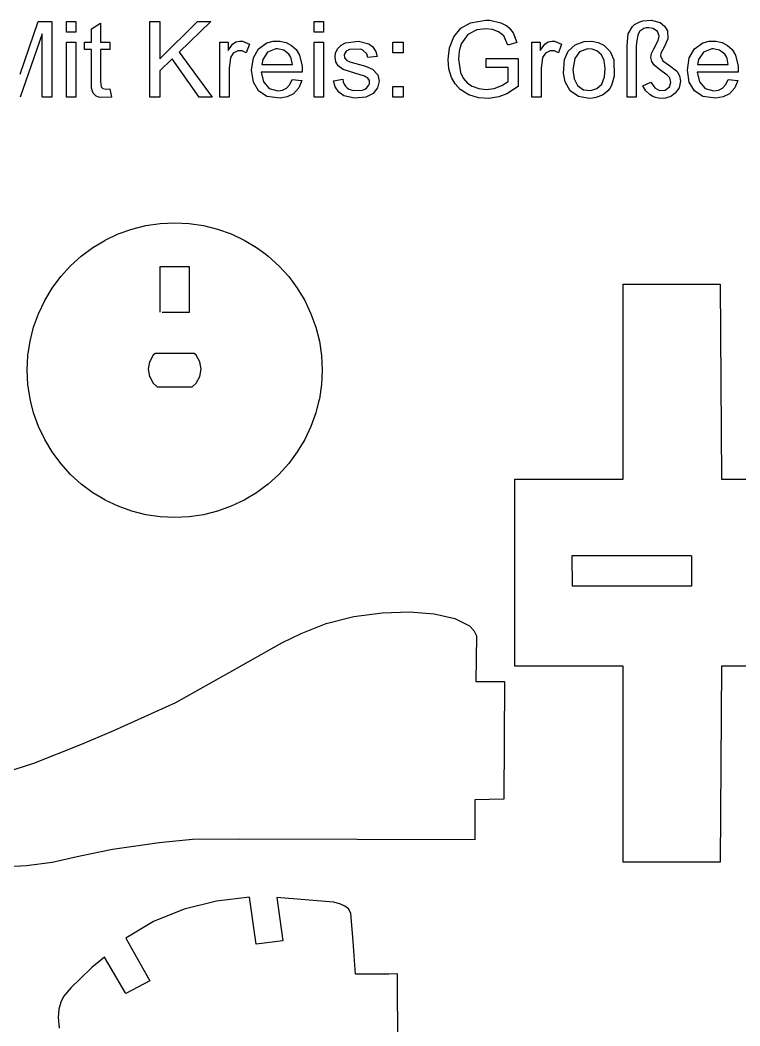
# Model space of a CAD drawing. Extents: x -193 to 193, y -107 to 107.
# Drawn here: x -93.6 to -22.7, y 6.7 to 105.7 of the extents above; entities that cross this region are included whole.
import ezdxf

# ---------------------------------------------------------------- set-up
doc = ezdxf.new("R2010")
doc.units = 0
doc.layers.add('MODELSKETCH_VISIBLE', color=7, linetype='CONTINUOUS')

msp = doc.modelspace()

# ---------------------------------------------------------------- linework, layer by layer
at = {"layer": 'MODELSKETCH_VISIBLE'}
for p, q in [((-93.561, 100.407), (-91.774, 105.595)), ((-91.774, 105.595), (-90.45, 105.595)), ((-90.45, 105.595), (-90.45, 98.139)), ((-89.001, 105.596), (-88.083, 105.596)), ((-89.001, 104.541), (-89.001, 105.596)), ((-88.083, 105.596), (-88.083, 104.541)), ((-86.547, 104.876), (-85.636, 105.426)), ((-85.636, 105.426), (-85.636, 103.538)), ((-80.805, 105.595), (-79.819, 105.595)), ((-80.805, 98.139), (-80.805, 105.595)), ((-79.819, 105.595), (-79.819, 101.898)), ((-79.819, 101.898), (-76.115, 105.595)), ((-74.777, 105.595), (-77.905, 102.572)), ((-76.115, 105.595), (-74.777, 105.595)), ((-64.629, 105.596), (-63.711, 105.596)), ((-64.629, 104.541), (-64.629, 105.596)), ((-63.711, 105.596), (-63.711, 104.541)), ((-50.166, 104.926), (-49.224, 105.465)), ((-49.224, 105.465), (-47.701, 105.722)), ((-47.701, 105.722), (-47.307, 105.706)), ((-47.307, 105.706), (-46.24, 105.459)), ((-46.24, 105.459), (-45.654, 105.146)), ((-45.654, 105.146), (-45.416, 104.951)), ((-33.689, 104.375), (-33.289, 105.098)), ((-33.289, 105.098), (-33.081, 105.28)), ((-33.081, 105.28), (-32.563, 105.56)), ((-32.563, 105.56), (-32.273, 105.651)), ((-32.273, 105.651), (-31.43, 105.716)), ((-31.43, 105.716), (-30.535, 105.475)), ((-30.535, 105.475), (-30.111, 105.139)), ((-30.111, 105.139), (-29.829, 104.678)), ((-91.4, 104.378), (-93.564, 98.139)), ((-91.4, 98.139), (-91.4, 104.378)), ((-88.083, 104.541), (-89.001, 104.541)), ((-86.547, 103.538), (-86.547, 104.876)), ((-63.711, 104.541), (-64.629, 104.541)), ((-51.292, 102.998), (-50.858, 104.092)), ((-50.858, 104.092), (-50.166, 104.926)), ((-49.498, 104.29), (-50.132, 103.392)), ((-48.606, 104.762), (-49.498, 104.29)), ((-47.695, 104.876), (-48.606, 104.762)), ((-47.054, 104.805), (-47.695, 104.876)), ((-46.451, 104.577), (-47.054, 104.805)), ((-45.957, 104.16), (-46.451, 104.577)), ((-45.54, 103.265), (-45.957, 104.16)), ((-45.416, 104.951), (-45.039, 104.479)), ((-45.039, 104.479), (-44.648, 103.509)), ((-33.816, 103.219), (-33.689, 104.375)), ((-32.765, 104.271), (-32.895, 103.447)), ((-32.553, 104.632), (-32.765, 104.271)), ((-32.371, 104.779), (-32.553, 104.632)), ((-32.159, 104.886), (-32.371, 104.779)), ((-31.925, 104.948), (-32.159, 104.886)), ((-31.664, 104.967), (-31.925, 104.948)), ((-31.248, 104.909), (-31.664, 104.967)), ((-30.802, 104.603), (-31.248, 104.909)), ((-30.649, 104.17), (-30.802, 104.603)), ((-30.668, 103.984), (-30.649, 104.17)), ((-29.829, 104.678), (-29.809, 103.864)), ((-89.001, 98.139), (-89.001, 103.538)), ((-89.001, 103.538), (-88.083, 103.538)), ((-88.083, 103.538), (-88.083, 98.139)), ((-87.218, 102.829), (-87.218, 103.538)), ((-87.218, 103.538), (-86.547, 103.538)), ((-85.636, 103.538), (-84.715, 103.538)), ((-84.715, 103.538), (-84.715, 102.829)), ((-73.912, 103.538), (-73.088, 103.538)), ((-73.912, 98.139), (-73.912, 103.538)), ((-73.088, 103.538), (-73.088, 102.722)), ((-73.088, 102.722), (-72.642, 103.363)), ((-72.642, 103.363), (-72.311, 103.585)), ((-72.311, 103.585), (-71.92, 103.662)), ((-71.92, 103.662), (-71.685, 103.643)), ((-71.685, 103.643), (-70.979, 103.366)), ((-70.979, 103.366), (-71.295, 102.516)), ((-70.092, 102.885), (-69.264, 103.473)), ((-69.264, 103.473), (-68.635, 103.636)), ((-68.635, 103.636), (-67.985, 103.649)), ((-67.985, 103.649), (-67.375, 103.52)), ((-67.375, 103.52), (-66.832, 103.236)), ((-66.832, 103.236), (-66.385, 102.818)), ((-64.629, 103.538), (-63.711, 103.538)), ((-64.629, 98.139), (-64.629, 103.538)), ((-63.711, 103.538), (-63.711, 98.139)), ((-62.299, 102.92), (-61.962, 103.27)), ((-61.962, 103.27), (-61.531, 103.496)), ((-61.531, 103.496), (-60.259, 103.649)), ((-60.259, 103.649), (-59.227, 103.379)), ((-59.227, 103.379), (-58.872, 103.132)), ((-58.872, 103.132), (-58.547, 102.617)), ((-56.879, 102.497), (-56.879, 103.539)), ((-56.879, 103.539), (-55.838, 103.539)), ((-55.838, 103.539), (-55.838, 102.497)), ((-50.132, 103.392), (-50.348, 102.656)), ((-44.648, 103.509), (-45.54, 103.265)), ((-43.186, 103.538), (-42.363, 103.538)), ((-43.186, 98.139), (-43.186, 103.538)), ((-42.363, 103.538), (-42.363, 102.722)), ((-42.363, 102.722), (-41.917, 103.363)), ((-41.917, 103.363), (-41.586, 103.585)), ((-41.586, 103.585), (-41.194, 103.662)), ((-41.194, 103.662), (-40.96, 103.643)), ((-40.96, 103.643), (-40.254, 103.366)), ((-40.254, 103.366), (-40.569, 102.516)), ((-39.613, 102.653), (-38.921, 103.3)), ((-38.921, 103.3), (-38.031, 103.623)), ((-38.031, 103.623), (-37.276, 103.649)), ((-37.276, 103.649), (-36.666, 103.527)), ((-36.666, 103.527), (-36.108, 103.252)), ((-36.108, 103.252), (-35.476, 102.622)), ((-33.816, 98.139), (-33.816, 103.219)), ((-32.895, 103.447), (-32.902, 103.177)), ((-32.902, 103.177), (-32.902, 98.139)), ((-31.189, 102.894), (-30.779, 103.649)), ((-30.779, 103.649), (-30.668, 103.984)), ((-30.174, 103.044), (-30.47, 102.474)), ((-29.809, 103.864), (-30.174, 103.044)), ((-27.18, 102.885), (-26.352, 103.473)), ((-26.352, 103.473), (-25.723, 103.636)), ((-25.723, 103.636), (-25.073, 103.649)), ((-25.073, 103.649), (-24.463, 103.52)), ((-24.463, 103.52), (-23.921, 103.236)), ((-23.921, 103.236), (-23.473, 102.818)), ((-86.547, 102.829), (-87.218, 102.829)), ((-86.547, 99.721), (-86.547, 102.829)), ((-84.715, 102.829), (-85.636, 102.829)), ((-85.636, 102.829), (-85.636, 99.668)), ((-77.905, 102.572), (-74.641, 98.139)), ((-72.844, 102.035), (-72.997, 100.967)), ((-72.573, 102.474), (-72.844, 102.035)), ((-72.112, 102.705), (-72.573, 102.474)), ((-71.687, 102.682), (-72.112, 102.705)), ((-71.295, 102.516), (-71.687, 102.682)), ((-70.595, 102.002), (-70.092, 102.885)), ((-69.2, 102.576), (-69.683, 101.849)), ((-68.391, 102.904), (-69.2, 102.576)), ((-68.238, 102.91), (-68.391, 102.904)), ((-67.609, 102.777), (-68.238, 102.91)), ((-67.102, 102.38), (-67.609, 102.777)), ((-66.975, 102.188), (-67.102, 102.38)), ((-66.875, 101.953), (-66.975, 102.188)), ((-66.385, 102.818), (-66.061, 102.285)), ((-66.061, 102.285), (-65.801, 101.175)), ((-62.556, 102.062), (-62.5, 102.507)), ((-62.47, 101.623), (-62.556, 102.062)), ((-62.5, 102.507), (-62.299, 102.92)), ((-61.461, 102.651), (-61.655, 102.347)), ((-61.655, 102.347), (-61.629, 102.014)), ((-61.629, 102.014), (-61.414, 101.758)), ((-61.147, 102.829), (-61.461, 102.651)), ((-60.027, 102.852), (-61.147, 102.829)), ((-59.835, 102.777), (-60.027, 102.852)), ((-59.438, 102.396), (-59.835, 102.777)), ((-59.321, 102.025), (-59.438, 102.396)), ((-58.426, 102.145), (-59.321, 102.025)), ((-58.547, 102.617), (-58.426, 102.145)), ((-55.838, 102.497), (-56.879, 102.497)), ((-51.434, 101.83), (-51.292, 102.998)), ((-50.348, 102.656), (-50.416, 101.892)), ((-42.119, 102.035), (-42.272, 100.967)), ((-41.848, 102.474), (-42.119, 102.035)), ((-41.386, 102.705), (-41.848, 102.474)), ((-40.961, 102.682), (-41.386, 102.705)), ((-40.569, 102.516), (-40.961, 102.682)), ((-39.964, 101.856), (-39.613, 102.653)), ((-38.477, 102.592), (-38.962, 101.93)), ((-37.715, 102.897), (-38.477, 102.592)), ((-37.236, 102.874), (-37.715, 102.897)), ((-36.787, 102.702), (-37.236, 102.874)), ((-36.342, 102.294), (-36.787, 102.702)), ((-36.075, 101.751), (-36.342, 102.294)), ((-35.476, 102.622), (-35.121, 101.804)), ((-31.472, 102.051), (-31.404, 102.451)), ((-31.374, 101.638), (-31.472, 102.051)), ((-31.404, 102.451), (-31.189, 102.894)), ((-30.47, 102.474), (-30.532, 102.191)), ((-30.532, 102.191), (-30.281, 101.726)), ((-27.684, 102.002), (-27.18, 102.885)), ((-26.288, 102.575), (-26.772, 101.849)), ((-25.48, 102.904), (-26.288, 102.575)), ((-25.327, 102.91), (-25.48, 102.904)), ((-24.697, 102.777), (-25.327, 102.91)), ((-24.191, 102.38), (-24.697, 102.777)), ((-24.064, 102.188), (-24.191, 102.38)), ((-23.963, 101.953), (-24.064, 102.188)), ((-23.473, 102.818), (-23.149, 102.285)), ((-23.149, 102.285), (-22.889, 101.175)), ((-78.598, 101.911), (-79.819, 100.723)), ((-75.943, 98.139), (-78.598, 101.911)), ((-70.771, 100.795), (-70.595, 102.002)), ((-69.683, 101.849), (-69.775, 101.358)), ((-69.775, 101.358), (-66.757, 101.358)), ((-66.757, 101.358), (-66.875, 101.953)), ((-65.801, 101.175), (-65.798, 100.606)), ((-62.241, 101.224), (-62.47, 101.623)), ((-61.766, 100.866), (-62.241, 101.224)), ((-61.414, 101.758), (-61.105, 101.615)), ((-61.105, 101.615), (-59.575, 101.179)), ((-59.575, 101.179), (-58.862, 100.899)), ((-51.35, 100.931), (-51.434, 101.83)), ((-50.416, 101.892), (-50.224, 100.58)), ((-47.695, 101.937), (-44.537, 101.944)), ((-47.695, 101.062), (-47.695, 101.937)), ((-45.504, 101.062), (-47.695, 101.062)), ((-45.504, 99.675), (-45.504, 101.062)), ((-44.537, 101.944), (-44.537, 99.177)), ((-40.069, 100.508), (-39.964, 101.856)), ((-38.962, 101.93), (-39.141, 100.84)), ((-35.959, 100.954), (-36.075, 101.751)), ((-35.121, 101.804), (-35.066, 100.196)), ((-31.127, 101.293), (-31.374, 101.638)), ((-30.607, 100.857), (-31.127, 101.293)), ((-30.281, 101.726), (-29.637, 101.267)), ((-29.637, 101.267), (-28.947, 100.723)), ((-27.859, 100.795), (-27.684, 102.002)), ((-26.772, 101.849), (-26.863, 101.358)), ((-26.863, 101.358), (-23.846, 101.358)), ((-23.846, 101.358), (-23.963, 101.953)), ((-22.889, 101.175), (-22.886, 100.606)), ((-79.819, 100.723), (-79.819, 98.139)), ((-72.997, 100.967), (-72.997, 98.139)), ((-70.595, 99.623), (-70.771, 100.795)), ((-65.798, 100.606), (-69.824, 100.606)), ((-69.824, 100.606), (-69.603, 99.655)), ((-60.61, 100.489), (-61.766, 100.866)), ((-59.653, 100.219), (-60.61, 100.489)), ((-59.315, 100.02), (-59.653, 100.219)), ((-58.862, 100.899), (-58.345, 100.342)), ((-58.345, 100.342), (-58.221, 99.703)), ((-51.083, 100.069), (-51.35, 100.931)), ((-50.725, 99.432), (-51.083, 100.069)), ((-50.224, 100.58), (-49.945, 100.001)), ((-42.272, 100.967), (-42.272, 98.139)), ((-39.906, 99.633), (-40.069, 100.508)), ((-39.141, 100.84), (-39.027, 99.932)), ((-36.309, 99.428), (-36.026, 100.15)), ((-36.026, 100.15), (-35.959, 100.954)), ((-35.066, 100.196), (-35.333, 99.275)), ((-29.851, 100.316), (-30.607, 100.857)), ((-29.585, 100.03), (-29.851, 100.316)), ((-29.495, 99.59), (-29.585, 100.03)), ((-28.947, 100.723), (-28.882, 100.651)), ((-28.882, 100.651), (-28.637, 100.225)), ((-28.637, 100.225), (-28.556, 99.724)), ((-27.684, 99.623), (-27.859, 100.795)), ((-22.886, 100.606), (-26.912, 100.606)), ((-26.912, 100.606), (-26.691, 99.655)), ((-86.518, 99.037), (-86.547, 99.721)), ((-85.636, 99.668), (-85.587, 99.167)), ((-85.587, 99.167), (-85.431, 98.988)), ((-70.09, 98.76), (-70.595, 99.623)), ((-69.603, 99.655), (-69.03, 99.002)), ((-67.334, 99.034), (-67.015, 99.376)), ((-67.015, 99.376), (-66.768, 99.877)), ((-66.768, 99.877), (-65.824, 99.76)), ((-66.128, 99.047), (-66.651, 98.474)), ((-65.824, 99.76), (-66.128, 99.047)), ((-62.709, 99.75), (-61.801, 99.893)), ((-62.537, 99.167), (-62.709, 99.75)), ((-62.2, 98.638), (-62.537, 99.167)), ((-61.801, 99.893), (-61.746, 99.636)), ((-61.746, 99.636), (-61.658, 99.411)), ((-61.658, 99.411), (-61.534, 99.219)), ((-61.534, 99.219), (-61.378, 99.06)), ((-61.378, 99.06), (-61.186, 98.933)), ((-59.468, 99.027), (-59.24, 99.304)), ((-59.181, 99.776), (-59.315, 100.02)), ((-59.24, 99.304), (-59.181, 99.46)), ((-59.181, 99.46), (-59.181, 99.776)), ((-58.374, 99.07), (-58.817, 98.503)), ((-58.221, 99.703), (-58.374, 99.07)), ((-56.879, 99.18), (-55.838, 99.18)), ((-56.879, 98.139), (-56.879, 99.18)), ((-55.838, 99.18), (-55.838, 98.139)), ((-50.23, 98.894), (-50.725, 99.432)), ((-49.945, 100.001), (-49.521, 99.519)), ((-49.521, 99.519), (-49.075, 99.226)), ((-49.075, 99.226), (-48.398, 98.982)), ((-46.89, 98.999), (-46.142, 99.275)), ((-46.142, 99.275), (-45.504, 99.675)), ((-44.537, 99.177), (-45.654, 98.467)), ((-39.401, 98.766), (-39.906, 99.633)), ((-39.027, 99.932), (-38.688, 99.284)), ((-38.688, 99.284), (-38.098, 98.867)), ((-36.771, 98.981), (-36.309, 99.428)), ((-35.333, 99.275), (-35.509, 98.995)), ((-32.26, 99.236), (-31.472, 99.603)), ((-31.961, 98.747), (-32.26, 99.236)), ((-31.472, 99.603), (-31.088, 99.057)), ((-31.088, 99.057), (-30.614, 98.786)), ((-30.07, 98.829), (-29.646, 99.167)), ((-29.646, 99.167), (-29.495, 99.59)), ((-28.689, 99.065), (-29.077, 98.516)), ((-28.556, 99.724), (-28.689, 99.065)), ((-27.178, 98.76), (-27.684, 99.623)), ((-26.691, 99.655), (-26.119, 99.002)), ((-24.422, 99.034), (-24.103, 99.376)), ((-24.103, 99.376), (-23.856, 99.877)), ((-23.856, 99.877), (-22.912, 99.76)), ((-23.217, 99.047), (-23.739, 98.474)), ((-22.912, 99.76), (-23.217, 99.047)), ((-90.45, 98.139), (-91.4, 98.139)), ((-88.083, 98.139), (-89.001, 98.139)), ((-86.368, 98.516), (-86.518, 99.037)), ((-86.083, 98.248), (-86.368, 98.516)), ((-85.717, 98.106), (-86.083, 98.248)), ((-84.581, 98.149), (-85.717, 98.106)), ((-85.431, 98.988), (-85.115, 98.923)), ((-85.115, 98.923), (-84.715, 98.959)), ((-84.715, 98.959), (-84.581, 98.149)), ((-79.819, 98.139), (-80.805, 98.139)), ((-74.641, 98.139), (-75.943, 98.139)), ((-72.997, 98.139), (-73.912, 98.139)), ((-69.261, 98.201), (-70.09, 98.76)), ((-67.969, 98.025), (-69.261, 98.201)), ((-69.03, 99.002), (-68.193, 98.77)), ((-68.193, 98.77), (-67.725, 98.835)), ((-67.276, 98.152), (-67.969, 98.025)), ((-67.725, 98.835), (-67.334, 99.034)), ((-66.651, 98.474), (-67.276, 98.152)), ((-63.711, 98.139), (-64.629, 98.139)), ((-61.697, 98.262), (-62.2, 98.638)), ((-60.656, 98.025), (-61.697, 98.262)), ((-61.186, 98.933), (-60.962, 98.842)), ((-60.962, 98.842), (-60.701, 98.786)), ((-60.701, 98.786), (-59.855, 98.832)), ((-59.52, 98.142), (-60.656, 98.025)), ((-59.855, 98.832), (-59.64, 98.913)), ((-59.64, 98.913), (-59.468, 99.027)), ((-58.817, 98.503), (-59.52, 98.142)), ((-55.838, 98.139), (-56.879, 98.139)), ((-49.379, 98.366), (-50.23, 98.894)), ((-48.42, 98.077), (-49.379, 98.366)), ((-47.418, 98.017), (-48.42, 98.077)), ((-48.398, 98.982), (-47.682, 98.9)), ((-47.682, 98.9), (-46.89, 98.999)), ((-46.425, 98.175), (-47.418, 98.017)), ((-45.654, 98.467), (-46.425, 98.175)), ((-42.272, 98.139), (-43.186, 98.139)), ((-38.575, 98.197), (-39.401, 98.766)), ((-37.549, 98.015), (-38.575, 98.197)), ((-38.098, 98.867), (-37.38, 98.777)), ((-37.38, 98.777), (-36.771, 98.981)), ((-36.869, 98.1), (-37.201, 98.038)), ((-36.244, 98.347), (-36.869, 98.1)), ((-35.964, 98.529), (-36.244, 98.347)), ((-35.717, 98.744), (-35.964, 98.529)), ((-35.509, 98.995), (-35.717, 98.744)), ((-32.902, 98.139), (-33.816, 98.139)), ((-31.537, 98.354), (-31.961, 98.747)), ((-31.287, 98.204), (-31.537, 98.354)), ((-31.013, 98.096), (-31.287, 98.204)), ((-30.724, 98.035), (-31.013, 98.096)), ((-30.614, 98.786), (-30.07, 98.829)), ((-29.513, 98.206), (-30.024, 98.044)), ((-29.077, 98.516), (-29.513, 98.206)), ((-26.349, 98.201), (-27.178, 98.76)), ((-25.057, 98.025), (-26.349, 98.201)), ((-26.119, 99.002), (-25.282, 98.77)), ((-25.282, 98.77), (-24.813, 98.835)), ((-24.365, 98.152), (-25.057, 98.025)), ((-24.813, 98.835), (-24.422, 99.034)), ((-23.739, 98.474), (-24.365, 98.152)), ((-37.201, 98.038), (-37.549, 98.015)), ((-30.414, 98.012), (-30.724, 98.035)), ((-30.024, 98.044), (-30.414, 98.012)), ((-82.555, 85.151), (-81.173, 85.497)), ((-81.173, 85.497), (-79.764, 85.706)), ((-79.764, 85.706), (-78.341, 85.776)), ((-78.341, 85.776), (-76.919, 85.706)), ((-76.919, 85.706), (-75.51, 85.497)), ((-75.51, 85.497), (-74.128, 85.151)), ((-85.184, 84.062), (-83.896, 84.671)), ((-83.896, 84.671), (-82.555, 85.151)), ((-74.128, 85.151), (-72.786, 84.671)), ((-72.786, 84.671), (-71.498, 84.062)), ((-87.55, 82.481), (-86.406, 83.33)), ((-86.406, 83.33), (-85.228, 84.036)), ((-85.228, 84.036), (-85.184, 84.062)), ((-71.498, 84.062), (-70.276, 83.33)), ((-70.276, 83.33), (-69.372, 82.659)), ((-88.606, 81.525), (-87.55, 82.481)), ((-69.372, 82.659), (-69.132, 82.481)), ((-69.132, 82.481), (-68.076, 81.525)), ((-89.562, 80.469), (-88.606, 81.525)), ((-76.889, 81.42), (-79.793, 81.42)), ((-79.793, 81.42), (-79.793, 80.002)), ((-76.889, 80.002), (-76.889, 81.42)), ((-68.076, 81.525), (-67.12, 80.469)), ((-90.411, 79.325), (-89.562, 80.469)), ((-67.12, 80.469), (-66.271, 79.325)), ((-91.143, 78.103), (-90.411, 79.325)), ((-79.793, 80.002), (-79.793, 76.969)), ((-76.889, 76.969), (-76.889, 80.002)), ((-66.271, 79.325), (-65.539, 78.103)), ((-34.203, 79.715), (-24.651, 79.72)), ((-34.203, 63.458), (-34.203, 79.715)), ((-24.651, 79.72), (-24.526, 60.506)), ((-91.752, 76.815), (-91.143, 78.103)), ((-65.539, 78.103), (-64.93, 76.815)), ((-92.232, 75.474), (-91.752, 76.815)), ((-79.589, 76.969), (-76.889, 76.969)), ((-64.93, 76.815), (-64.45, 75.474)), ((-92.579, 74.092), (-92.232, 75.474)), ((-64.45, 75.474), (-64.104, 74.092)), ((-92.788, 72.683), (-92.579, 74.092)), ((-64.104, 74.092), (-63.895, 72.683)), ((-92.857, 71.26), (-92.788, 72.683)), ((-80.455, 72.723), (-80.768, 72.173)), ((-80.252, 72.905), (-80.455, 72.723)), ((-77.419, 72.905), (-80.252, 72.905)), ((-77.252, 72.905), (-77.419, 72.905)), ((-76.43, 72.905), (-77.252, 72.905)), ((-76.227, 72.723), (-76.43, 72.905)), ((-75.855, 72.07), (-76.227, 72.723)), ((-63.895, 72.683), (-63.825, 71.26)), ((-80.827, 72.07), (-80.954, 71.347)), ((-80.954, 71.347), (-80.827, 70.623)), ((-80.768, 72.173), (-80.827, 72.07)), ((-75.728, 71.347), (-75.855, 72.07)), ((-75.855, 70.623), (-75.728, 71.347)), ((-92.788, 69.838), (-92.857, 71.26)), ((-80.827, 70.623), (-80.768, 70.521)), ((-80.768, 70.521), (-80.455, 69.971)), ((-76.227, 69.971), (-75.855, 70.623)), ((-63.825, 71.26), (-63.895, 69.837)), ((-92.579, 68.429), (-92.788, 69.838)), ((-80.455, 69.971), (-80.058, 69.615)), ((-80.058, 69.615), (-77.252, 69.615)), ((-77.252, 69.615), (-76.624, 69.615)), ((-76.624, 69.615), (-76.227, 69.971)), ((-63.895, 69.837), (-64.104, 68.428)), ((-92.503, 68.129), (-92.579, 68.429)), ((-64.104, 68.428), (-64.179, 68.128)), ((-92.232, 67.047), (-92.503, 68.129)), ((-64.179, 68.128), (-64.45, 67.047)), ((-91.752, 65.705), (-92.232, 67.047)), ((-64.45, 67.047), (-64.93, 65.705)), ((-91.143, 64.417), (-91.752, 65.705)), ((-64.93, 65.705), (-65.539, 64.417)), ((-90.411, 63.195), (-91.143, 64.417)), ((-65.539, 64.417), (-66.271, 63.195)), ((-34.203, 60.506), (-34.203, 63.458)), ((-89.562, 62.051), (-90.411, 63.195)), ((-66.271, 63.195), (-67.12, 62.051)), ((-88.606, 60.995), (-89.562, 62.051)), ((-67.12, 62.051), (-68.076, 60.995)), ((-87.55, 60.039), (-88.606, 60.995)), ((-68.076, 60.995), (-69.132, 60.039)), ((-44.848, 60.506), (-34.203, 60.506)), ((-44.848, 42.119), (-44.848, 60.506)), ((-24.526, 60.506), (-17.945, 60.506)), ((-86.406, 59.19), (-87.55, 60.039)), ((-69.372, 59.861), (-70.276, 59.19)), ((-69.132, 60.039), (-69.372, 59.861)), ((-85.228, 58.484), (-86.406, 59.19)), ((-85.184, 58.458), (-85.228, 58.484)), ((-83.896, 57.849), (-85.184, 58.458)), ((-71.498, 58.458), (-72.786, 57.849)), ((-70.276, 59.19), (-71.498, 58.458)), ((-82.555, 57.369), (-83.896, 57.849)), ((-72.786, 57.849), (-74.128, 57.369)), ((-81.173, 57.023), (-82.555, 57.369)), ((-79.764, 56.814), (-81.173, 57.023)), ((-78.341, 56.744), (-79.764, 56.814)), ((-76.919, 56.814), (-78.341, 56.744)), ((-75.51, 57.023), (-76.919, 56.814)), ((-74.128, 57.369), (-75.51, 57.023)), ((-39.254, 52.982), (-39.206, 49.982)), ((-27.482, 52.982), (-39.254, 52.982)), ((-27.482, 52.982), (-27.482, 49.982)), ((-27.482, 49.982), (-39.206, 49.982)), ((-63.421, 46.314), (-60.713, 46.989)), ((-60.713, 46.989), (-57.929, 47.369)), ((-57.929, 47.369), (-55.233, 47.46)), ((-55.233, 47.46), (-52.792, 47.27)), ((-52.792, 47.27), (-50.769, 46.808)), ((-50.769, 46.808), (-49.33, 46.08)), ((-65.889, 45.334), (-63.421, 46.314)), ((-49.33, 46.08), (-48.881, 45.62)), ((-48.881, 45.62), (-48.639, 45.096)), ((-67.798, 44.389), (-65.889, 45.334)), ((-48.639, 45.096), (-48.692, 40.594)), ((-72.407, 41.817), (-67.798, 44.389)), ((-78.233, 38.537), (-72.407, 41.817)), ((-34.203, 42.119), (-44.848, 42.119)), ((-34.203, 39.166), (-34.203, 42.119)), ((-24.526, 42.119), (-24.64, 22.812)), ((-17.945, 42.119), (-24.526, 42.119)), ((-48.692, 40.594), (-45.885, 40.595)), ((-45.885, 40.595), (-45.953, 29.001)), ((-34.203, 22.812), (-34.203, 39.166)), ((-84.324, 35.757), (-78.233, 38.537)), ((-87.568, 34.388), (-84.324, 35.757)), ((-92.208, 32.57), (-87.568, 34.388)), ((-96.7, 31.103), (-92.208, 32.57)), ((-47.373, 28.991), (-48.797, 28.938)), ((-48.797, 28.938), (-48.787, 25.007)), ((-45.953, 29.001), (-47.373, 28.991)), ((-76.604, 25.026), (-79.886, 24.724)), ((-71.949, 25.066), (-76.604, 25.026)), ((-48.787, 25.007), (-71.949, 25.066)), ((-84.479, 24.059), (-87.639, 23.397)), ((-79.886, 24.724), (-84.479, 24.059)), ((-90.411, 22.784), (-92.932, 22.432)), ((-87.639, 23.397), (-90.411, 22.784)), ((-24.64, 22.812), (-34.203, 22.812)), ((-92.932, 22.432), (-95.328, 22.328)), ((-74.222, 18.962), (-77.414, 18.166)), ((-70.979, 19.37), (-74.222, 18.962)), ((-70.335, 14.719), (-70.979, 19.37)), ((-68.295, 19.333), (-67.708, 15.07)), ((-62.704, 18.868), (-68.295, 19.333)), ((-62.098, 18.7), (-62.704, 18.868)), ((-77.414, 18.166), (-80.43, 16.963)), ((-61.603, 18.459), (-62.098, 18.7)), ((-61.22, 18.212), (-61.603, 18.459)), ((-61.006, 17.767), (-61.22, 18.212)), ((-80.43, 16.963), (-83.146, 15.33)), ((-60.785, 14.993), (-61.006, 17.767)), ((-83.146, 15.33), (-80.8, 11.12)), ((-67.708, 15.07), (-70.335, 14.719)), ((-60.531, 11.772), (-60.785, 14.993)), ((-85.251, 13.467), (-86.489, 12.445)), ((-83.152, 9.881), (-85.251, 13.467)), ((-86.489, 12.445), (-87.66, 11.326)), ((-87.66, 11.326), (-88.526, 10.461)), ((-80.8, 11.12), (-83.152, 9.881)), ((-57.254, 11.773), (-60.531, 11.772)), ((-56.398, 11.794), (-57.254, 11.773)), ((-56.384, 4.176), (-56.398, 11.794)), ((-88.526, 10.461), (-89.287, 9.574)), ((-89.567, 9.022), (-89.75, 8.344)), ((-89.287, 9.574), (-89.567, 9.022)), ((-89.75, 8.344), (-89.809, 7.5)), ((-89.809, 7.5), (-89.721, 6.45))]:
    msp.add_line(p, q, dxfattribs=at)

doc.saveas('drawing.dxf')
